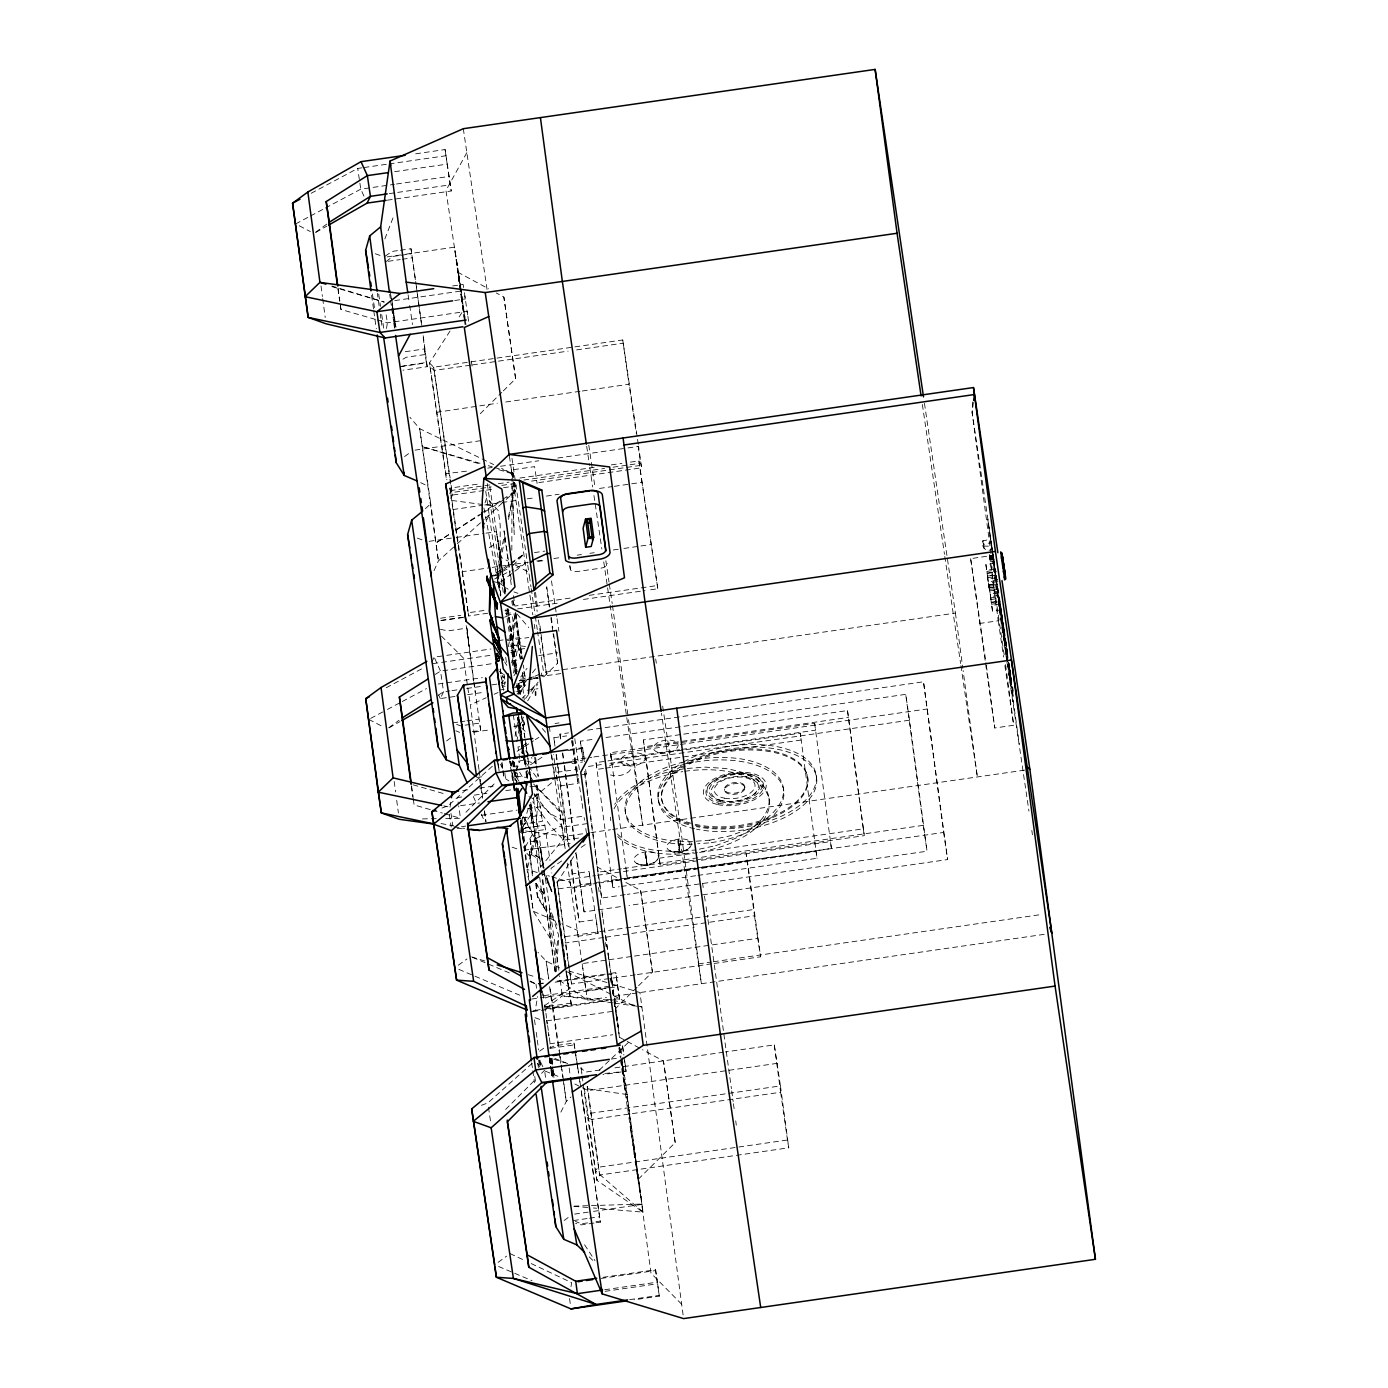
<?xml version="1.0" encoding="UTF-8"?>
<svg xmlns="http://www.w3.org/2000/svg" width="1388" height="1388" viewBox="0 0 1388 1388"><rect width="100%" height="100%" fill="white"/><g stroke="black" fill="none" stroke-linecap="round" stroke-linejoin="round"><path stroke-width="0.75" stroke-dasharray="5 3.75" d="M494.579 575.742L500.131 574.944L500.201 525.167L498.327 510.715L486.702 497.876L484.169 505.492M511.842 550.169L511.964 483.076L514.306 536.306M512.588 665.459L513.699 626.109L512.155 614.121L505.891 615.023M497.65 584.556L497.962 574.181L509.292 565.402M514.462 766.679L514.618 762.446M529.383 853.204L529.487 851.365L539.273 857.784L537.139 858.287L529.383 853.204L532.419 875.845M972.676 402.034L972.103 412.392L991.032 553.847M527.579 867.448L535.352 838.838L537.763 801.015L536.046 786.545L538.995 780.663M499.003 587.193L497.199 569.028L504.816 533.599M556.397 971.427L558.722 937.212M647.051 864.498L645.541 853.29M678.819 843.47L678.212 839.167L679.964 851.954L679.027 849.959M511.86 654.303L515.347 614.311M535.959 885.544L536.219 883.375L544.148 894.306L542.118 894.028L535.959 885.544L537.555 897.463L546.438 911.413L555.061 971.6M744.783 786.406L744.627 787.794A10.254 5.257 -8.4 0 1 728.648 792.791A10.254 5.257 -8.4 0 1 729.724 783.752A10.254 5.257 -8.4 0 1 744.783 786.406L744.94 787.499A10.254 5.257 -8.4 0 1 730.331 794.214A10.254 5.257 -8.4 0 1 729.116 785.174A10.254 5.257 -8.4 0 1 744.94 787.499M520.916 829.816L522.478 817.046M527.18 778.72L528.221 770.219M973.387 402.468L972.103 412.392L990.789 538.891M386.523 328.488L387.339 322.814L386.107 314.521M450.059 807.209L451.135 799.627M555.721 971.912L555.148 958.067L558.549 934.974L553.5 919.186L549.891 912.419L550.463 925.189M513.508 673.093L519.268 637.613L505.128 639.642M531.188 1011.765L535.248 1010.36L537.642 996.532M570.989 1286.607L571.683 1282.651L527.405 1261.779M516.77 741.799L519.997 723.669M515.069 736.178L518.487 717.579M504.85 538.509L497.91 574.476L500.929 595.868M508.511 519.459L514.237 489.843L511.426 469.977L534.606 466.628L537.104 483.458M508.303 646.721L515.104 614.242M508.407 516.926L514.237 489.843L512.692 499.732L514.15 531.587M519.025 781.305L515.694 776.204L516.631 772.405M520.344 693.636L525.497 679.756L523.328 665.095M539.273 857.784L531.621 853.065L530.389 839.827L536.983 840.694L540.036 847.53L543.888 867.899M521.888 830.163L528.967 806.029M511.53 662.874L519.268 637.613M515.989 770.461L519.025 760.78M521.454 753.042L523.259 747.23M535.178 837.155L528.863 855.546L525.896 852.128L522.062 821.002M515.607 772.89L512.658 780.906L509.552 760.763M516.336 770.878L520.032 760.85L524.109 760.26L536.531 763.903L531.274 757.518M512.797 760.832L510.558 766.783L516.336 766.801L515.711 762.567M384.858 238.927L393.914 215.556M489.27 515.486L483.423 525.375M434.028 570.659L438.417 560.908L455.75 545.189M431.703 662.232L434.166 657.149L444.681 655.639M455.004 696.464L440.291 698.58L443.57 691.814L440.517 671.098L434.166 657.149M560.856 1112.135L566.287 1101.447L570.989 1096.988M450.684 498.466L452.54 495.03L450.406 480.04M466.836 152.663L445.964 190.468L465.934 324.723M537.555 897.463L536.219 883.375M525.358 846.888L534.432 830.735L530.789 802.559M527.648 700.905L537.52 684.475M449.66 493.521L451.586 490.45L450.961 486.182M556.779 882.924L576.159 852.753M450.024 331.055L429.482 362.945L446.502 480.213M459.168 316.898L463.731 309.819L462.985 305.672M522.946 826.467L532.159 812.882M513.959 675.678L517.36 670.924M520.726 677.084L527.024 668.27M525.531 698.476L538.128 682.081M527.492 679.253L522.547 685.637L514.948 691.241M532.454 672.85L538.631 664.869M525.15 731.285L519.06 725.508L524.039 719.314M516.961 694.208L525.74 684.874M512.935 565.558L523.849 554.124L509.708 563.84M620.957 1048.808L643.026 1212.123L596.875 1180.321L588.304 1116.299L591.375 1113.141L780.455 1085.919L774.296 1044.904L725.438 1051.93M465.9 812.275L495.846 782.225M505.666 1109.394L535.595 1079.344M541.598 1073.34L544.582 1070.339M480.248 413.745L501.779 392.405M503.324 390.878L515.625 378.681L503.861 297.049L496.227 292.937M522.252 698.181L525.323 695.128M531.465 689.038L537.624 682.948M543.784 676.841L557.629 663.117L553.413 632.217M637.005 987.302L615.474 1008.642L610.859 974.029M638.549 985.775L652.395 972.068L652.239 970.49L640.631 890.419L625.381 882.195M630.412 1127.403L638.289 1179.227L675.21 1142.636L663.447 1061.005L642.488 1049.692M657.218 859.883C652.134 865.956 642.627 867.327 636.016 862.92M690.079 847.079C684.978 853.169 675.488 854.522 668.877 850.133M599.165 1070.235L630.464 1040.497M425.353 508.65L430.766 503.705L419.679 428.649L409.946 417.285M457.311 543.766L484.1 519.476M485.661 518.054L504.573 500.912M506.152 499.489L515.59 490.918L514.375 482.642M492.376 766.245L448.081 805.803L442.009 808.042M532.142 1063.381L487.83 1102.94L479.745 1105.924M519.233 833.303L525.722 827.786L544.911 825.183L525.809 827.925L519.043 831.672M534.189 797.094L553.656 781.08M386.107 261.603L392.665 256.485L399.033 255.566M510.905 564.153L523.849 554.124M492.514 581.329L499.281 582.995L513.126 572.55M514.844 571.231L525.219 563.407L511.842 570.208M404.567 456.583L409.564 452.904M539.672 1051.184L544.669 1047.506M519.737 758.854L518.002 746.935L522.079 746.362L526.659 742.996M564.153 1220.486L569.149 1216.825M315.683 232.212L329.268 222.271M388.848 727.694L399.033 720.251M458.352 965.215L466.906 958.969M498.119 1262.351L506.655 1256.105M514.41 687.823L525.497 679.756L523.64 669.12M446.554 740.949L451.551 737.306M385.274 256.121L391.884 251.471L398.252 250.551M561.654 860.959L551.001 868.35L551.834 873.069M581.156 847.409L586.465 843.713M507.939 565.055L490.259 577.2L509.864 567.883M544.669 1005.519L568.768 989.349L571.544 984.005L557.109 881.085L595.348 875.585M530.511 764.788L542.916 756.634M448.584 534.675L435.919 542.968L438.417 560.908L419.679 428.649L480.092 457.971M455.837 529.956L479.381 514.566M481.185 513.386L501.103 500.374M502.924 499.194L515.59 490.918L515.798 492.133L506.724 497.91M517.117 751.307L533.46 740.828M535.265 739.665L538.908 737.34M448.619 534.866L435.919 542.968L430.766 503.705M455.889 530.251L483.128 512.918M484.933 511.773L504.902 499.055M435.155 674.481L440.517 671.098L493.052 663.533M438.209 695.197L443.57 691.814L449.886 690.912M489.357 547.618L493.59 544.981M530.025 841.128L535.143 841.805L536.983 840.694L523.692 816.543M522.374 829.729L525.722 827.786M402.954 359.18L406.32 357.237L425.422 354.495L422.941 335.549M315.822 232.403L326.805 226.123M388.987 727.885L399.97 721.604M311.19 193.262L357.722 168.434L361.921 167.827M295.644 223.902L308.657 216.944M310.53 215.955L323.56 209.015M325.417 208.009L360.776 189.15L394.435 184.309M386.211 687.754L423.444 667.888M370.665 718.394L385.552 710.448M387.408 709.459L400.438 702.501M402.294 701.513L426.498 688.604M494.649 578.97L509.934 571.179M530.546 804.936L535.352 838.838L561.776 825.617L537.763 801.015L534.345 793.745M478.981 769.473L470.324 704.774L486.164 697.765M494.093 694.278L498.049 692.525M539.637 674.169L517.845 683.781L519.407 693.757M504.642 617.174L512.155 614.121M715.583 845.691L734.096 838.89A79.914 41.033 -8.4 0 0 724.692 768.432L705.069 767.113L686.47 768.518M545.432 997.972L550.654 996.15M501.606 683.885L505.301 682.67M490.884 576.28L500.131 574.944M436.474 412.34L497.286 403.231M533.651 678.177L537.781 677.24M684.388 768.674L664.123 773.012L645.594 779.83A79.914 41.033 -8.4 0 0 614.711 804.311M709.702 840.191L729.984 835.854L748.496 829.052A79.914 41.033 -8.4 0 0 739.075 758.594C712.27 755.28 684.787 759.288 660.011 769.976A79.914 41.033 -8.4 0 0 669.415 840.434L689.021 841.753L709.684 840.191L710.101 842.811L697.696 843.748M699.344 849.161L715.549 845.691M401.947 366.276L426.342 362.459L427.226 366.71L403.006 370.197M520.379 679.27L536.462 676.424M538.457 676.077L546.508 674.637L539.464 622.067M415.671 153.808L445.097 149.557L451.221 190.989L386.038 200.375M364.02 167.532L387.165 164.2M389.265 163.888L446.069 155.716M394.66 171.678L447.196 164.114L451.221 190.989M396.534 183.997L449.122 176.432M389.317 193.609L395.615 192.706M397.731 192.394L450.25 184.83M400.386 250.256L410.987 248.73L416.539 287.437M387.148 256.884L403.977 254.455M406.077 254.16L454.483 247.185L459.532 279.561M401.167 255.271L411.768 253.744M388.12 261.308L400.23 259.573M402.26 259.278L412.357 257.821M452.644 285.963L463.141 284.436L464.043 290.682M394.782 300.589L462.013 290.907M454.726 300.519L465.24 298.993L464.338 292.764M405.279 351.702L424.381 348.943L425.422 354.495M400.178 366.64L426.428 362.858M638.272 444.281L622.744 339.973L433.663 367.213L429.482 362.945L446.867 479.78M470.376 365.2L434.253 370.405L430.228 366.9M472.51 364.888L568.108 351.129M576.61 349.897L623.351 343.166M505.787 402L580.149 391.295M582.266 391L629.007 384.268L636.259 433.351M414.995 450.128L482.33 440.447M466.507 471.174L445.999 473.672M487.743 468.12L491.994 467.496M500.495 466.281L538.735 460.764M557.855 458.023L625.849 448.22M627.966 447.925L638.584 446.398L641.62 467.808L535.404 483.093M455.368 526.399L449.851 488.142L479.589 483.857M519.962 478.045L594.324 467.34M611.31 464.893L621.928 463.366M630.43 462.135L638.931 460.92L657.808 588.738L647.19 590.264M489.825 484.95L451.586 490.45L452.54 495.03L484.412 490.45M498.327 483.718L508.945 482.191M523.814 480.04L604.561 468.415M613.062 467.201L627.931 465.049M630.048 464.754L640.666 463.21L641.62 467.808M449.851 488.142L450.788 492.723L491.161 486.91M501.779 485.384L516.666 483.25M531.535 481.098L639.885 465.501M486.529 490.138L495.03 488.906M503.532 487.691L516.267 485.852M452.887 509.552L482.625 505.267M484.742 504.972L518.748 500.062M527.232 498.847L535.733 497.615M546.369 496.089L559.104 494.249M599.477 488.437L612.229 486.615M614.346 486.303L641.967 482.33L657.808 588.738M429.152 541.337L454.397 537.694M456.496 537.399L483.857 533.443M485.956 533.148L496.488 531.639L499.42 550.099M534.397 552.615L544.929 551.088M450.788 492.723L462.447 571.683L490.068 567.709M492.202 567.397L513.439 564.343M515.573 564.031L528.325 562.209M536.809 560.978L545.311 559.746M553.812 558.531L562.314 557.299M577.182 555.165L581.433 554.558M589.935 553.326L594.185 552.719M613.305 549.96L621.807 548.746M623.923 548.434L638.792 546.299M640.926 545.987L651.545 544.46M537.85 561.463L544.183 560.561M455.68 528.516L468.12 612.785L487.24 610.026M570.104 598.089L514.861 606.053L513.213 593.214M589.223 595.348L657.218 585.545M440.603 618.215L460.799 615.318M991.674 546.386C990.928 555.044 979.737 548.329 983.016 540.886C987.111 540.522 992.16 537.52 990.598 539.065M468.12 612.785L468.728 615.977L487.847 613.218M504.833 610.772L509.084 610.165M517.585 608.933L557.959 603.121M583.446 599.442L645.056 590.577M463.366 617.226L439.129 620.714L463.314 617.504M982.947 540.331C982.895 546.716 983.901 543.61 991.119 542.708M505.423 613.669L513.508 612.507M983.814 546.351C982.097 545.172 991.414 547.583 991.396 544.669M989.557 555.703L992.975 555.217L987.805 519.424L992.281 552.823M1005.571 664.592L1013.691 725.265L994.745 727.989L970.646 558.653L992.993 555.356M989.696 556.727L993.114 556.224M989.765 557.022L993.183 556.536M989.835 557.612L993.253 557.126L993.929 561.966M993.305 557.265L989.852 557.837L990.407 561.758L993.843 561.273M989.991 558.878L993.426 558.375M990.13 559.78L994.641 559.191M994.519 569.045L986.642 570.173L985.896 564.552L993.773 563.424M499.073 640.51L503.115 639.937M995.855 576.905L994.415 566.842L994.762 569.427L996.081 569.236M507.418 640.579L528.793 637.491M996.48 571.596L995.144 571.787L995.352 573.313M987.146 573.071L995.023 571.943M987.198 573.4L995.075 572.255M987.51 576.055L995.404 574.927M995.335 575.083L987.458 576.211L989.505 590.663L997.538 589.449M446.78 655.344L490.936 648.977M509.864 646.253L518.262 645.038L520.448 659.491M987.77 577.738L995.647 576.593M995.838 577.876L987.944 579.022L985.896 564.552M511.027 650.538L525.983 648.387M996.081 580.705L988.204 581.832L986.903 571.405L994.78 570.26L995.959 578.779M996.22 579.403L996.601 581.832L997.92 581.641M432.987 663.62L491.89 655.136M510.819 652.412L519.233 651.198M988.707 584.73L996.584 583.602M1001.598 618.285L997.937 591.392L989.956 592.589L988.898 584.973L996.792 583.845M988.759 585.059L996.636 583.914M989.089 586.256L996.966 585.111M989.071 587.714L996.966 586.586M989.332 587.922L997.226 586.794M989.332 589.397L997.209 588.252M538.839 655.552L557.803 652.828M989.713 590.906L997.59 589.779M511.946 660.809L520.361 659.612L518.262 645.038M998.093 592.676L990.217 593.804L991.518 604.248L999.395 603.121L998.215 594.602M998.354 595.504L990.459 596.632L992.524 611.084L1000.401 609.957M990.65 597.916L998.527 596.771M990.893 599.581L998.84 598.297M991.223 602.253L999.1 601.108M991.275 602.566L999.152 601.438M438.14 684.024L482.33 677.674M999.655 604.335L991.778 605.463L992.524 611.084M924.46 403.335L955.43 613.097L543.593 672.417L537.59 631.748M560.856 673.579L541.893 676.303L541.181 671.445M519.442 680.623L531.552 678.888M533.565 678.593L537.59 678.021M451.985 690.599L458.283 689.697M466.68 688.483L483.492 686.071M491.907 684.857L500.305 683.642M519.216 680.918L538.579 678.125M467.617 694.642L484.429 692.23M499.159 690.114L505.458 689.194M515.972 687.685L524.386 686.47L522.287 671.913M979.321 623.507L998.25 620.783L989.453 554.94M516.544 691.779L525.098 690.547M527.232 690.252L537.919 688.708M452.783 722.87L464.893 721.135M466.923 720.84L479.034 719.105M472.232 731.615L480.716 730.4L473.933 683.122M473.829 732.153L488.559 730.036M513.803 726.392L524.334 724.883L523.432 717.162M555.009 723.495L559.017 722.922M559.954 734.113L560.873 740.377L559.954 734.113L568.507 732.881M587.749 730.123L923.506 681.786L947.622 859.571L628.99 905.427M554.974 746.258L553.829 737.739L566.634 735.9M582.925 760.52L580.34 741.192L595.331 739.023M606.036 737.496L905.722 694.347L909.539 720.199L927.045 851.208L627.341 894.34M569.982 749.503L582.596 747.698L584.678 761.7M568.091 750.613L582.804 748.496M683.764 734.131L847.513 710.552L864.308 835.645L660.15 865.019L643.355 739.943L681.629 734.426M660.15 865.019L644.362 746.744L848.519 717.37M681.664 749.451L815.624 730.157L814.635 723.356L610.494 752.73L627.272 877.823L695.336 868.021M572.515 760.017L591.756 757.258M593.891 756.946L927.514 708.921M571.648 761.925L582.162 760.416M572.064 763.521L582.561 762.012M476.761 777.506L485.037 776.308M679.547 749.746L611.501 759.548L610.494 752.73L611.466 759.548M588.443 766.419L601.282 764.562M609.853 763.331L909.539 720.199M571.821 740.272L576.141 769.525L556.085 772.422L556.9 778.408M603.468 768.466L597.083 769.386L596.059 762.585M605.602 768.154L801.223 740.012L800.217 733.194L596.077 762.585L612.854 887.661L619.274 886.741M462.725 790.518L471.139 789.304M479.554 788.106L496.366 785.677M582.127 774.73L586.326 774.122L585.771 769.993M461.649 796.972L457.433 797.58L458.352 803.791M474.245 795.151L486.858 793.346M505.77 790.622L512.068 789.72M569.184 847.53L560.926 785.799L577.998 783.335L577.2 777.419M460.573 805.699L479.502 802.975M534.189 795.098L538.405 794.491L536.913 784.081M481.515 815.259L517.221 810.124M527.735 808.614L540.331 806.792L542.43 821.349L521.437 824.385M461.527 826.71L465.726 826.103M522.53 817.931L541.459 815.19L542.43 821.349M534.64 795.029L549.405 813.195L560.752 819.406L583.932 816.075L584.556 820.221M521.246 833.008L545.467 829.521M587.315 823.605L564.135 826.936L562.47 816.213M582.648 833.789L565.523 836.253L522.825 830.631M590.837 832.609L610.512 829.781M612.646 829.469L1027.727 769.698M578.57 838.04L563.823 840.156L551.452 827.092L532.732 801.726M523.918 850.271L570.208 843.609M679.287 852.041L678.402 840.486M679.2 851.625L679.478 848.224M659.144 858.218L697.435 852.718M699.552 852.406L863.301 828.844L847.513 710.552M598.072 933.378L596.215 919.567L579.16 922.031L572.064 873.972L589.119 871.525L598.072 933.378L578.015 936.275L577.217 930.272L561.932 923.679M644.865 853.394L647.19 865.383L646.635 861.011M625.207 894.653L601.663 898.036L597.846 872.202L621.39 868.801M623.542 868.506L923.228 825.357L905.722 694.347M597.465 875.273L830.423 841.631L831.464 848.432L697.47 867.726M620.436 906.659L584.07 911.899L580.08 884.763L592.902 882.907M595.036 882.612L618.562 879.229M620.696 878.916L695.544 868.142M697.696 867.83L943.632 832.436L923.506 681.786M611.882 880.86L612.889 887.661L611.865 880.86L622.518 879.333M624.635 879.02L699.066 868.315M701.2 868.003L816.023 851.486L817.046 858.287M558.358 888.893L596.597 883.393M598.731 883.08L622.102 879.714M624.218 879.419L747.455 861.67L760.624 956.783L713.883 963.515M621.39 886.446L695.822 875.724M697.938 875.429L817.029 858.287L800.251 733.194L801.24 739.995M565.211 936.657L754.291 909.435M603.624 937.49L565.384 942.99L557.109 881.085M605.758 937.178L754.482 915.768L746.189 853.863L747.455 861.67M583.481 963.411L606.851 960.045M608.985 959.733L632.355 956.367M634.472 956.072L757.709 938.323L760.624 956.783M530.008 981.594L535.976 984.109L544.374 982.895M556.987 981.09L609.506 973.526M611.605 973.214L615.821 972.606L619.551 999.048L533.304 1011.47L532.732 1007.22M555.113 982.184L616.012 973.404M698.459 963.897L711.281 962.058M713.415 961.745L1042.457 914.362M635.288 974.827L571.544 984.005L567.432 957.356M637.404 974.515L711.766 963.81M543.94 995.63L611.171 985.948M613.27 985.636L617.469 985.029L615.821 972.606M609.245 987.458L586.066 990.789L582.787 968.078M531.639 999.048L617.886 986.625M559.468 980.31L587.436 1000.123L606.435 997.382M614.867 996.168L1045.39 934.176M571.093 1003.142L544.859 1006.907L552.251 1007.549L571.353 1004.808L566.269 971.027M535.248 1010.36L543.662 1009.145M545.762 1008.85L613.028 999.152M615.144 998.857L619.551 999.048M546.733 1020.839L614.069 1011.141M549.665 1043.828L612.785 1034.737M574.892 1048.755L573.99 1042.995L554.888 1045.737L548.034 1048.651L574.285 1044.869M611.397 1059.061L617.712 1058.159M600.084 1069.992L585.216 1072.126L581.034 1067.771L581.867 1073.982M614.953 1067.84L723.304 1052.243M604.856 1073.479L626.092 1071.258L602.982 1074.59M777.228 1063.347L588.148 1090.586L574.858 1084.011M774.296 1044.904L780.629 1092.252L591.548 1119.474L587.679 1117.375L583.255 1084.306M587.141 1086.544L599.651 1175.046L788.748 1147.807L787.482 1139.999L598.401 1167.239L595.313 1170.657L596.875 1180.321L599.651 1175.046L587.488 1086.474M574.58 1214.084L591.427 1211.672M593.526 1211.36L641.933 1204.385L633.379 1142.463M573.435 1220.538L587.558 1218.508M589.588 1218.213L599.685 1216.755M587.558 1222.897L581.19 1223.817L575.378 1221.353M596.042 1221.683L600.293 1221.076L581.156 1089.979M593.995 1223.054L581.26 1224.893L575.604 1223.401M596.129 1222.759L600.362 1222.134L600.293 1221.076M603.051 1277.307L655.57 1269.742L659.3 1296.184L634.056 1299.81M601.108 1278.417L655.778 1270.541M604.7 1289.73L657.235 1282.165L655.57 1269.742M605.047 1291.326L657.634 1283.761L659.3 1296.184M629.701 1299.619L659.092 1295.386M530.372 981.056L535.976 984.109L544.495 983.294M684.874 764.215A79.914 41.033 -8.4 0 0 625.415 811.928A79.914 41.033 -8.4 0 0 689.437 844.372L695.631 843.904M617.382 833.962A79.914 41.033 -8.4 0 0 655.032 850.271L674.62 851.59L695.267 850.029M617.781 836.582A79.914 41.033 -8.4 0 0 675.036 854.21L693.618 852.805M544.79 1006.56L552.198 1006.074L558.93 1051.046M516.457 685.828L522.547 685.637L524.265 700.125M529.956 786.718L536.046 786.545L559.728 811.702L560.752 819.406M573.973 1206.12L641.724 1204.073L643.026 1212.123L593.422 1207.976M422.473 818.903L437.255 818.66M445.704 818.538L460.504 818.295L458.665 805.855M574.007 1206.363L591.271 1207.803M608.256 1000.089L562.314 995.855L545.328 1009.041L544.738 1004.929M457.155 828.306L465.258 829.07M515.694 776.204L526.642 777.384L525.826 771.919M531.621 853.065L530.389 839.827M451.898 500.461L492.671 505.839L505.51 593.682M525.531 646.53L513.074 644.882L507.713 608.621M454.102 826.901L464.65 828.376M612.559 1002.847L562.314 995.855L559.624 975.851M614.658 1003.142L641.881 1006.925L614.52 1000.661L619.551 1038.345M627.307 1094.559L584.296 1088.365L588.304 1116.299M441.037 823.57L453.824 825.86M440.378 629.302L447.908 630.881L467.01 628.122L473.638 679.964M443.726 805.89L447.942 806.758M331.906 286.622L384.268 302.098L332.01 286.067M340.945 309.472L340.077 303.087L340.945 309.472L375.228 319.327M377.241 319.899L387.339 322.814L467.166 311.311L468.658 321.704M413.069 784.81L445.34 794.092M430.245 809.586L414.11 804.953L413.242 798.568M432.258 810.176L442.338 813.073M444.368 813.646L460.504 818.295M479.988 463.297L422.178 446.589L480.127 464.06M488.246 465.674L492.376 466.871M494.44 467.478L513.022 472.84L513.751 477.524M537.277 872.514L527.024 869.478L528.585 879.94M539.342 873.121L549.596 876.158M551.643 876.765L570.121 882.23L570.919 888.216L590.976 885.336L589.119 871.525M498.743 469.682L513.23 474.054L501.536 468.381M568.733 970.941L609.436 983.294M611.466 983.901L639.955 992.559L683.59 1318.6M484.794 961.017L470.324 956.471L512.103 974.064M528.203 974.688L536.479 977.273M538.544 977.933L546.803 980.535M552.233 1064.804L551.383 1058.454L565.211 1062.809M375.333 253.778L381.162 255.826M512.103 847.148L517.932 849.213M513.942 591.895L518.002 593.335M534.918 1017.682L540.747 1019.764M417.32 538.145L423.149 540.227M501.519 685.134L505.041 686.435M545.172 1071.102L559.728 1077.036M456.635 724.363L460.486 725.837L479.589 723.079L480.716 730.4M455.802 730.799L459.671 732.361M554.888 1058.454L568.629 1063.989M458.873 969.379L519.719 995.196M498.622 1266.498L531.986 1280.656M554.298 920.365L533.287 911.274L528.897 882.022M510.073 1253.607L525.479 1260.859M420.633 482.642L427.331 485.852M482.052 458.925L493.729 464.598M528.984 796.66L537.763 801.015M559.607 967.957L546.178 961.069L538.006 952.341M567.293 971.895L611.431 994.537M613.34 995.526L634.455 1006.369M299.305 225.81L310.322 231.536M368.809 719.383L383.487 727.017M460.417 290.266L458.109 272.36L488.611 288.825M505.024 593.561L500.114 556.814L507.73 560.926M515.364 565.037L528.707 572.238M596.788 866.771L617.747 878.084M619.603 1037.339L625.329 1040.427M627.237 1041.451L640.579 1048.651M505.076 681.612L504.694 684.874M504.694 676.424L504.365 677.327M499.246 671.428L505.579 675.713M502.89 771.26L503.948 777.558L508.893 780.924M499.281 582.995L508.112 589.223M643.026 1212.123L595.313 1170.657L587.679 1117.375M529.435 804.693L533.773 826.589L532.038 823.674L529.314 805.092M535.438 883.393L544.148 894.306M589.206 1256.886L595.365 1262.889M561.984 812.292L531.396 781.895L529.834 771.242M441.436 636.12L463.419 658.068L467.496 685.655M681.664 1304.234L650.972 1273.16L641.724 1204.073M516.856 613.756L528.776 627.602M542.274 728.492L547.583 734.651M517.932 717.353L522.079 746.362L529.956 755.922M527.839 765.361L524.109 760.26L524.699 764.372M536.514 777.263L529.071 767.061L531.084 779.778M584.574 1244.758L594.966 1260.599M504.59 661.885L506.863 665.407M550.255 938.34L533.287 911.274L529.869 885.735M537.555 1063.381L539.845 1067.008M538.006 896.683L546.438 911.413L541.858 877.129M519.65 772.249L523.797 779.518M527.006 770.097L534.05 782.884M523.432 816.63L537.746 844.806L541.077 866.598L565.523 836.253L553.465 754.604M500.461 764.198L502.213 767.807M542.829 1066.73L539.342 1059.53L540.973 1068.829M363.951 196.124L360.776 189.15L357.722 168.434M438.695 695.093L440.291 698.58M473.343 796.556L476.847 804.363M481.254 814.114L483.892 819.978M543.888 873.972L551.539 891.374M542.708 870.415L551.661 891.426L544.252 870.276M552.008 891.703L546.091 875.342M556.987 925.293L549.405 908.203L549.891 921.094L555.148 958.067M523.363 758.126L525.445 763.417L519.147 717.544M1002.865 622.622L1000.974 610.13L1001.078 611.223M1010.308 674.603L1011.019 679.166M512.45 600.345L513.994 606.278M586.326 774.122L585.597 769.559M992.021 548.919L992.576 552.771M993.548 560.787L993.322 559.381L994.016 564.482M993.704 561.724L993.929 563.129L992.993 556.883M995.716 575.395L995.56 574.007L995.89 576.731M652.395 972.068L640.631 890.419M675.21 1142.636L663.447 1061.005M515.625 378.681L503.861 297.049M557.629 663.117L553.118 633.518M617.539 1023.928L618.059 1026.582L617.712 1023.164M619.1 1033.817L617.643 1025.385M640.354 1194.495L640.874 1197.167L640.527 1193.732M458.109 272.36L466.004 324.185M641.933 1204.385L636.866 1172.027M498.049 541.528L497.529 538.856L501.068 566.096M500.114 556.814L505.492 591.514M524.334 724.883L522.877 716.451M553.326 1070.634L554.072 1074.416L553.569 1069.541M534.588 757.397L538.197 776.43L537.434 770.097M540.47 850.462L543.87 868.298M483.909 508.025L500.548 596.042M537.746 844.806L536.983 840.694L540.695 868.524M1000.661 607.753L1001.095 611.796M1012.286 689.194L1012.13 687.199L1012.459 688.847M513.647 662.562L515.33 673.111L505.787 609.297M1002.049 617.452L1002.865 623.906M1010.915 679.478L1010.499 675.8L1010.551 676.737M1004.582 634.611L1002.396 620.193L1002.795 622.431M511.738 601.091L512.484 605.341M513.976 613.843L521.784 658.502M1004.27 635.149L1004.565 636.936M1004.704 637.665L1004.981 639.365M1005.138 640.267L1005.415 641.933L1005.068 640.284M515.382 772.405L517.013 781.704M1003.975 632.008L1003.42 627.202L1003.663 629.284M1004.617 637.526L1004.964 639.59M1005.485 642.713L1005.78 644.431M1007.081 651.857L1007.376 653.575L1006.803 649.81M1007.515 654.355L1007.792 655.986M524.317 848.589L524.595 850.271L523.987 845.795M1013.119 695.11L1011.973 687.841M1001.13 610.651L999.742 601.16M1010.134 674.585L1010.638 677.708L1010.117 675.123M521.107 824.333L520.604 820.586M1011.453 683.607L1010.724 678.94M521.246 825.426L521.749 829.278L521.61 828.341M523.276 840.625L523.623 843.106M999.88 601.941L1001.164 610.217M614.242 1001.373L615.058 1006.526M616.168 1015.357L616.983 1020.492M457.415 265.663L455.524 254.42L457.086 267.138M571.353 1004.808L566.078 970.576M565.836 970.819L568.768 989.349L566.287 970.75M581.034 1067.771L582.023 1073.948M519.737 694.156L518.071 683.33M500.305 668.79L503.601 690.409M516.787 784.706L514.705 771.329M522.287 833.303L522.634 835.992M542.326 990.945L543.263 996.931M551.383 1058.454L552.355 1064.544M524.386 686.47L522.2 672.035M575.205 1050.699L578.692 1073.601M520.934 823.31L521.368 826.224M522.773 836.652L522.998 838.508L522.513 835.073M522.877 837.797L523.085 839.167M549.579 1058.385L552.389 1076.88M1011.436 683.781L1010.377 676.858M518.158 712.651L521.593 735.536M517.62 717.96L521.003 740.984M533.773 826.589L530.667 805.387M1001.598 613.635L1002.761 621.494M1009.77 671.948L1008.261 662.076M575.673 1054.724L576.61 1060.831M576.922 1062.861L578.484 1073.045M549.318 1057.587L551.938 1074.659M991.431 544.929L991.778 546.993M991.795 547.531L992.16 549.978L991.83 547.427M1002.535 620.002L1001.633 614.173L1002.795 621.147M1009.492 670.178L1009.631 671.098L1008.313 662.891M612.559 990.407L613.114 994.103M614.051 1001.459L617.053 1021.672M619.499 1047.142L620.904 1056.407M639.885 1192.24L634.16 1153.74M546.733 586.621L549.787 607.181M498.535 543.784L501.536 563.996M525.896 771.659L526.885 778.39M559.971 1054.533L549.978 987.198M511.773 772.405L512.987 780.386M501.693 763.469L502.595 769.316M497.425 761.231L498.708 769.872M1003.368 626.109L1003.68 628.226M1009.18 668.044L1009.839 672.625M1011.418 684.128L1009.562 671.358M579.108 1077.071L580.063 1083.386M581.312 1091.783L600.362 1222.134M579.906 1081.547L580.861 1087.88M517.932 718.03L519.06 725.508M513.3 714.889L516.492 736.525M997.538 579.212L997.694 580.236M991.639 546.525L991.917 548.434M994.537 566.911L994.762 569.427M1003.368 625.988L1004.6 634.212M993.548 560.7L993.687 561.828M995.526 574.233L994.866 569.132M1008.417 662.527L1011.557 684.163M1008.816 665.615L1009.544 669.762L1008.989 664.921M1009.354 669.797L1009.857 673.215M610.72 978.124L611.345 982.288M612.42 990.841L613.01 994.797M614.173 1002.709L614.763 1006.647M619.725 1047.576L621.061 1056.095M621.217 1058.489L623.091 1071.015M534.345 592.555L537.156 611.501M538.405 619.916L546.508 674.637M458.821 274.356L460.573 286.206M460.747 287.68L462.256 297.83M500.825 558.809L504.26 582.283M515.33 665.008L516.562 673.354M517.134 686.002L518.401 694.538M521.576 715.844L524.751 737.149M525.063 739.284L526.972 752.07M527.284 754.205L528.863 764.857M523.71 757.258L525.011 765.812M530.997 806.081L532.558 816.595M513.196 761.162L514.428 769.438M510.09 761.144L511.426 769.872M550.429 1058.194L551.609 1066.088M372.452 294.03L374.552 308.275M991.101 541.042L992.368 549.613M992.68 551.765L995.855 573.209M996.168 575.343L997.746 586.066M998.059 588.217L1002.813 620.384M1003.125 622.518L1007.879 654.685M1009.145 663.256L1009.787 667.559M1010.1 669.693L1011.366 678.281M1012.633 686.852L1013.257 691.137M993.114 556.449L994.953 569.167L993.045 554.87M1003.403 625.277L1004.704 634.594M1005.242 638.758L1005.45 640.163M989.939 535.3L990.546 539.412M990.841 541.494L992.073 549.839M992.385 551.921L998.527 595.4M1002.778 623.507L999.707 602.028M1003.16 625.901L1004.6 636.19M1005.328 639.677L1005.745 642.505M1009.787 671.046L1008.66 662.996M1011.332 681.491L1010.464 675.349L1011.488 682.584M1012.234 687.528L1013.257 694.92M993.652 562.522L1000.54 610.859M1007.115 653.783L1008.018 660.15M995.647 577.981L1013.067 702.033M1005.849 648.04L1019.278 744.107M999.655 608.291L1004.149 639.33M1001.425 621.425L1010.62 685.065L1008.816 671.584M991.605 558.132L1027.068 798.291M1027.38 800.442L1028.959 811.165M1031.822 830.458L1032.446 834.743M989.366 554.61L1004.686 658.276M998.25 620.783L1003.611 657.027M1004.86 665.563L1013.691 725.265M988.898 584.973L990.963 599.425M970.646 558.653L986.07 663.134M922.361 404.498L944.482 554.332M944.794 556.484L960.6 663.499M960.912 665.65L977.36 776.95L963.116 670.56M943.632 832.436L947.622 859.571M923.228 825.357L927.045 851.208M863.301 828.844L864.308 835.645M816.213 775.319L816.595 777.957M807.035 774.331L807.191 775.424M783.353 788.124L783.734 790.744M768.952 797.961L769.334 800.581M724.484 789.321L724.657 790.414M638.15 446.155L640.666 463.21M702.571 883.254L703.213 887.522M704.462 896.058L705.729 904.594M706.041 906.728L707.62 917.416M707.932 919.55L709.199 928.086M709.511 930.22L731.424 1088.695M689.055 841.753L689.437 844.372M655.691 658.97L656.333 663.256M662.666 706.162L679.461 819.857L701.391 983.71L661.451 713.259M674.637 851.59L675.036 854.21M662.25 801.397L662.406 802.49M658.033 798.1L658.415 800.72M643.321 739.943L644.362 746.744M588.79 445.114L595.105 487.917M605.862 560.7L609.02 582.11M609.332 584.244L612.177 603.502M612.49 605.654L628.122 716.624M586.69 446.277L589.536 465.535M589.848 467.687L592.693 486.945M593.96 495.516L601.854 549.023M603.763 561.862L642.644 825.149L628.4 718.758M625.173 810.904L625.554 813.524M626.266 871.022L627.289 877.823M569.861 565.992L570.433 569.826A8.207 4.216 -8.4 0 0 578.345 571.388L601.039 568.126A7.131 3.661 -8.4 0 0 607.632 563.476M580.34 741.192L582.995 759.08M598.523 887.487L599.148 891.703M600.275 899.788L600.883 904.716M602.149 913.287L602.774 917.555M610.599 978.488L611.206 982.687M551.487 580.913L556.744 616.567M557.056 618.666L558.913 631.245M574.788 738.728L579.49 770.566M621.963 1062.271L628.33 1106.288M621.841 1061.785L640.232 1190.644M631.019 1132.33L634.646 1157.471M572.793 740.585L578.05 776.222M578.362 778.321L581.78 801.397M582.075 803.496L583.012 809.777M585.771 828.515L586.69 834.743M571.821 741.556L577.998 783.335M562.73 752.903L563.649 759.167M553.829 737.739L555.061 746.102M556.293 754.465L557.837 764.909M558.149 766.991L559.069 773.255M560.318 781.618L560.926 785.799M463.314 128.702L487.049 289.433M511.964 458.266L527.475 563.25M527.752 565.107L529.331 575.794M529.366 576.089L530.945 586.794M531.222 588.616L535.057 614.624M535.317 616.393L537.277 629.597M509.413 456.357L513.074 481.063M513.3 482.59L532.819 614.832M534.224 624.34L534.848 628.625M549.301 726.445L550.533 734.807M551.713 755.228L552.65 761.578M553.586 767.859L554.818 776.239M551.157 754.395L565.228 849.074L561.776 825.617M567.224 863.145L581.867 961.78M582.179 963.879L587.436 1000.123M508.32 559.919L504.035 530.823L511.391 585.857M508.633 562.001L510.177 572.376M510.472 574.459L511.704 582.769M515.521 612.212L522.374 658.658M515.121 613.305L521.871 659.022M535.577 757.432L537.121 767.998M464.425 292.66L467.999 317.644M537.277 786.076L541.459 815.19M503.757 578.553L505.926 593.283M489.843 486.668L492.671 505.839M516.562 674.238L510.142 629.441M516.44 673.753L507.054 608.655M487.223 483.579L503.584 594.376M516.909 683.764L518.487 694.434M521.645 715.774L525.427 741.366M525.74 743.5L527.631 756.304M527.943 758.438L529.522 769.108M528.741 765.95L530.632 778.703M533.408 797.51L543.801 867.968M544.131 870.085L559.364 973.856M485.731 491.248L497.91 574.476L497.199 569.028M521.333 740.914L523.155 753.372L521.454 741.869M504.07 674.29L504.989 680.571M559.225 1053.058L560.717 1063.173M561.012 1065.203L562.782 1077.331M517.256 773.099L518.487 781.461M550.706 1058.506L552.198 1068.656M552.493 1070.686L553.396 1076.776M552.216 1070.165L553.135 1076.481M538.596 1059.981L539.498 1066.123M450.632 484.048L433.663 367.213L450.111 477.906M534.762 1076.377L535.699 1082.744M467.808 687.789L470.324 704.774M408.107 294.863L409.373 303.365M409.686 305.481L412.496 324.584M479.623 779.136L482.451 798.239M484.325 810.974L485.887 821.592M391.728 298.715L392.908 306.835M393.203 308.865L395.892 327.221L393.55 312.526M392.318 304.111L393.238 310.426M378.698 294.065L380.503 306.366M381.717 314.556L383.817 328.939M450.979 813.42L452.8 825.843M449.33 814.305L451.204 827.022M488.455 1107.19L490.97 1124.159M337.874 288.756L339.713 301.179M411.351 786.302L413.485 800.807M1005.207 637.907L1006.196 644.414M991.292 544.096L991.518 545.692M1005.658 641.603L1006.3 646.079M993.027 556.727L993.374 559.485M993.877 563.025L994.207 565.784M1006.56 650.191L1007.567 657.305M983.467 543.749L984.335 550.03M601.924 910.632L605.446 936.015M605.498 942.487L606.105 946.581M627.74 1108.96L631.262 1134.326M551.279 617.417L552.806 627.983M552.806 631.419L550.689 616.636M508.008 608.621L517.134 671.671M540.036 847.53L542.951 867.552M518.626 716.919L519.511 723.2M522.2 741.209L518.696 716.902M522.495 743.222L524.56 757.362M524.855 759.375L525.445 763.417M530.841 804.433L533.009 819.458M522.079 746.362L522.946 752.313M520.327 737.375L517.481 717.527M520.639 739.44L522.756 753.979M505.683 657.357L506.568 663.395M548.798 979.13L546.178 961.069L548.468 978.21M563.094 1079.361L566.287 1101.447L561.984 1069.298M512.588 761.058L515.33 779.865M1005.884 642.592L1006.283 645.784M1006.56 647.398L1007.844 655.934M1006.196 645.576L1006.352 646.635M1006.647 648.769L1006.959 650.625M994.051 564.326L994.242 565.627M1005.016 640.336L1006.977 653.679M780.629 1092.252L787.482 1139.999M754.482 915.768L757.709 938.323M605.532 935.599L608.829 958.57M605.515 935.72L608.829 958.9M628.365 1106.167L631.956 1131.237M624.045 1084.306L627.636 1109.376M565.679 945.037L567.154 955.291M544.825 825.027L549.995 860.386M445.097 149.557L447.196 164.114M510.767 626.647L514.358 651.718M464.459 320.35L465.049 324.532M519.528 723.148L521.61 737.739M424.381 348.943L426.342 362.459M393.776 323.074L394.383 327.204M1007.272 652.672L1008.035 658.155M1011.939 686.904L1013.309 696.308M1003.125 626.994L1006.057 646.461M622.744 339.973L629.007 384.268M638.931 460.92L641.967 482.33M677.726 840.59L678.975 849.56M645.975 856.257L645.368 851.954L647.051 864.551M617.469 985.029L619.343 998.25M622.553 1045.615L623.889 1055.053M624.027 1057.24L625.884 1070.46M609.124 960.652L612.143 981.993M608.1 954.545L610.564 971.895M625.086 1090.413L621.13 1062.358M620.731 1060.848L624.34 1086.058M549.232 606.452L546.577 587.298M514.445 482.33L515.798 492.133M503.133 581.329L504.954 594.133M471.33 361.158L472.146 366.953M464.668 320.68L460.937 294.135M461.128 296.893L464.754 322.103M522.183 741.765L524.126 755.419M551.279 1070.842L552.198 1077.244M549.284 1058.142L550.741 1068.43M551.036 1070.478L551.904 1076.654M537.815 1063.451L538.405 1067.598M462.447 571.683L468.728 615.977M532.801 1070.807L534.484 1082.709M389.698 294.273L390.288 298.385M390.583 300.45L391.451 306.627M391.746 308.674L394.713 328.227M379.115 305.811L377.345 293.319M380.295 314.122L380.867 318.286M381.162 320.368L382.047 326.596M373.493 308.934L371.238 292.833M373.788 310.929L376.304 328.783M1009.874 670.63L1008.625 662.371L1009.77 670.682L1009.197 667.038M1010.551 674.984L1011.488 681.734M1004.513 635.93L1000.505 608.1M996.254 579.247L996.601 581.832M678.784 843.193L679.096 845.413M645.923 855.98L646.253 858.218M611.9 980.605L615.283 1004.392M618.944 1047.697L620.158 1056.789M577.148 1063.364L578.484 1072.872M573.99 1042.995L575.361 1052.694M518.817 683.295L520.222 693.427M515.781 662.961L516.978 671.514M503.688 584.851L496.488 531.639M458.3 276.628L461.684 300.398M524.664 759.271L525.462 765.048M513.855 761.648L514.445 765.898M502.647 687.789L500.981 675.661M510.767 761.266L512.103 770.895M545.9 1013.153L547.323 1023.407M547.601 1025.454L549.041 1035.708M543.003 994.12L543.576 998.18M544.703 1006.283L545.553 1012.355M549.596 1058.68L550.429 1064.77M534.484 1019.781L535.369 1026.062M531.673 1062.757L532.524 1068.829M410.987 248.73L415.428 280.376M1009.562 669.12L1009.874 670.699M1010.395 674.308L1010.62 675.991M1002.57 622.639L1001.477 614.364M1002.813 624.427L1002.448 621.564M1003.09 626.248L1003.333 627.983M679.044 845.049L679.339 847.183M646.183 857.853L646.496 859.97M513.681 477.802L513.022 472.84M521.298 743.135L522.773 753.84M421.761 325.26L416.348 286.726L421.362 323.335M423.219 335.757L427.226 366.71M390.878 295.453L391.763 301.751M392.041 303.851L395.233 326.943L392.561 308.483M1009.302 667.194L1009.44 668.201M1003.333 627.584L1003.177 626.422L1003.385 627.827M679.287 846.749L679.565 848.71M646.426 859.536L646.704 861.514M614.52 999.36L617.417 1020.076M635.461 1157.453L638.289 1179.227M619.221 1048.408L620.54 1058.09M518.661 683.746L519.945 693.254M519.754 690.426L520.327 694.573M525.254 761.665L526.312 769.334M526.538 771.069L527.648 779.189M526.451 772.37L527.423 779.327M459.064 281.66L454.483 247.185M497.962 574.181L500.738 594.342M515.278 771.954L516.909 784.185M549.318 1037.773L550.724 1048.079M546.629 1020.267L547.167 1024.188M512.398 772.977L513.525 781.323M501.97 762.29L502.803 768.397M536.236 1032.342L537.035 1038.172M537.295 1040.115L538.631 1049.849M498.066 762.862L499.177 770.982M467.062 632.945L473.638 681.005M390.028 290.04L390.878 296.182M1002.257 620.193L1001.928 617.781M522.391 834.205L522.391 833.789M523.05 838.838L523.328 840.833M473.933 682.081L475.373 692.647M1003.507 626.474L1003.975 630.065M995.161 570.659L997.504 588.182M997.851 591.462L996.341 581.919L988.447 583.047L989.505 590.663M1003.177 632.182L1007.098 661.156M992.854 557.178L996.237 581.988M996.289 583.376L1003.524 637.352M986.348 665.234L994.745 727.989M955.43 613.097L962.838 668.426M814.652 723.356L831.429 848.45M780.455 1085.919L788.748 1147.807M731.719 1090.847L733.159 1101.569M733.437 1103.72L734.582 1112.291M735.727 1120.879L736.299 1125.165M569.861 565.541L570.433 569.826M624.704 1060.9L626.092 1071.258M582.596 747.698L584.261 760.121M622.639 1046.899L623.75 1055.175M584.73 771.329L601.663 898.036M584.643 773.394L597.846 872.202M576.141 769.525L576.94 775.458M564.517 765.499L574.719 841.874M576.419 854.609L584.07 911.899M562.504 753.216L563.91 763.816M564.205 765.95L574.406 842.325M575.812 852.943L580.08 884.763M535.49 592.364L537.763 609.263M570.902 860.3L579.16 922.031M556.102 754.777L556.97 761.162M557.247 763.279L558.67 773.931M558.965 776.066L568.351 846.298M570.347 861.202L572.064 873.972M582.145 1076.047L582.977 1082.241M516.041 614.381L521.992 658.832M513.386 600.674L513.942 604.908M529.279 769.958L530.615 779.952M569.167 1067.997L570.225 1075.995M541.65 870.866L555.113 971.427M526.364 771.364L527.475 779.709M535.143 841.805L537.121 856.674M542.118 894.028L544.113 908.897M537.139 858.287L539.377 875.099M539.672 877.199L541.632 891.929M560.266 1056.442L561.706 1067.164M549.613 986.781L552.198 1006.074M529.487 851.365L532.923 877.06M521.038 819.753L529.574 883.601M524.091 846.611L524.213 847.53M512.519 761.162L515.139 780.646M520.552 820.534L526.781 867.639M552.511 1066.921L553.933 1077.522M535.976 984.109L536.531 988.256M504.833 773.203L505.943 781.479M544.859 1072.404L545.692 1078.615M569.566 1298.543L570.399 1304.755M479.138 770.618L480.664 781.999M480.838 783.353L482.885 798.69M484.533 810.974L485.956 821.661M411.542 785.816L412.965 796.434M338.099 288.201L339.8 300.953M394.175 781.461L395.58 791.958M396.708 800.373L398.391 812.969M321.01 285.98L322.415 296.477M322.693 298.576L325.226 317.488M583.619 1106.357L584.469 1112.794M616.498 1013.865L618.718 1030.104M552.094 1058.229L553.083 1065.776M548.225 1032.082L548.763 1036.09M500.166 669.484L500.704 673.683M513.074 778.304L513.907 784.619M503.081 770.427L503.948 777.558M539.967 1060.085L540.817 1067.303M498.691 767.651L499.107 770.861M679.842 850.844L680.016 852.145M646.981 863.648L647.155 864.932M466.871 628.851L469.023 646.01L466.212 625.624M531.014 815.224L532.038 823.674M534.432 830.735L535.352 838.838M511.426 469.977L511.877 481.202M683.798 761.873A79.914 41.033 -8.4 0 1 790.345 750.301A79.914 41.033 -8.4 0 1 800.755 804.502A79.914 41.033 -8.4 0 1 696.238 826.571M688.587 824.663A79.914 41.033 -8.4 0 1 682.098 762.88M684.18 764.493A79.914 41.033 -8.4 0 1 790.726 752.921A79.914 41.033 -8.4 0 1 801.136 807.122A79.914 41.033 -8.4 0 1 696.62 829.191M694.642 828.775A79.914 41.033 -8.4 0 1 682.48 765.517M688.969 762.949A73.79 37.892 -8.4 0 1 786.562 755.315A73.79 37.892 -8.4 0 1 791.594 805.699A73.79 37.892 -8.4 0 1 695.11 824.281M691.189 823.31A73.79 37.892 -8.4 0 1 685.342 764.944M689.125 764.042A73.79 37.892 -8.4 0 1 786.718 756.408A73.79 37.892 -8.4 0 1 791.767 806.792A73.79 37.892 -8.4 0 1 695.267 825.374M689.177 823.761A73.79 37.892 -8.4 0 1 685.499 766.037M686.886 763.747A79.914 41.033 -8.4 0 1 783.075 787.586A79.914 41.033 -8.4 0 1 710.101 842.811M610.772 820.742A79.914 41.033 -8.4 0 1 610.599 817.168M684.805 771.294A79.914 41.033 -8.4 0 1 769.16 799.54A79.914 41.033 -8.4 0 1 699.795 852.006M614.051 808.77A79.914 41.033 -8.4 0 1 682.757 771.607M609.315 766.037A12.371 6.35 -8.4 0 1 626.63 763.539A12.371 6.35 -8.4 0 1 627.81 772.439A12.371 6.35 -8.4 0 1 610.512 774.938M502.699 675.47C505.614 679.79 501.467 677.396 502.699 675.47M680.051 852.527L679.877 851.521L680.051 852.527M503.445 680.519L501.641 682.705L503.445 680.519M660.445 752.938A12.371 6.35 -8.4 0 0 678.073 744.836A12.371 6.35 -8.4 0 0 658.988 742.025A12.371 6.35 -8.4 0 0 660.445 752.938M673.666 851.798A12.371 6.35 -8.4 0 0 691.293 843.696A12.371 6.35 -8.4 0 0 672.208 840.885A12.371 6.35 -8.4 0 0 673.666 851.798M718.221 799.818A25.713 13.203 -8.4 0 0 759.756 787.482A25.713 13.203 -8.4 0 0 725.941 776.291A25.713 13.203 -8.4 0 0 718.221 799.818M718.464 803.131A29.096 14.938 -8.4 0 0 763.574 787.013A29.096 14.938 -8.4 0 0 722.367 776.707A29.096 14.938 -8.4 0 0 718.464 803.131M724.623 798.204A20.56 10.549 -8.4 0 0 755.037 785.556A20.56 10.549 -8.4 0 0 724.258 779.83A20.56 10.549 -8.4 0 0 724.623 798.204M719.747 800.061A23.77 12.214 -8.4 0 0 758.056 788.505A23.77 12.214 -8.4 0 0 726.601 778.304A23.77 12.214 -8.4 0 0 719.747 800.061M720.684 801.813A27.847 14.296 -8.4 0 0 762.272 784.949A27.847 14.296 -8.4 0 0 720.945 776.812A27.847 14.296 -8.4 0 0 720.684 801.813M717.631 804.537A31.664 16.257 -8.4 0 0 766.176 786.458A31.664 16.257 -8.4 0 0 720.598 775.875A31.664 16.257 -8.4 0 0 717.631 804.537M627.584 765.725A12.371 6.35 -8.4 0 0 645.212 757.64A12.371 6.35 -8.4 0 0 626.127 754.829A12.371 6.35 -8.4 0 0 627.584 765.725M640.805 864.585A12.371 6.35 -8.4 0 0 658.45 856.5A12.371 6.35 -8.4 0 0 639.348 853.689A12.371 6.35 -8.4 0 0 640.805 864.585"/><path stroke-width="1.5" d="M535.577 695.301L535.577 691.745M568.959 714.646L545.779 717.978L500.495 694.92L507.765 690.946L507.991 673.648M493.33 596.857C495.447 605.966 493.07 590.455 494.059 596.51M490.259 577.2L489.322 611.414L498.917 638.688M490.658 585.198L489.582 613.097L499.281 640.822M488.958 582.682L488.056 581.017L488.802 585.302M490.033 587.644C489.808 591.913 487.83 572.585 488.333 581.381M528.498 693.532L532.333 646.513M523.259 810.661L526.659 782.988M973.647 400.49L974.411 394.539L624.01 444.993M488.281 582.197L488.819 584.903M389.421 292.226L380.659 226.851L390.028 161.06L463.314 128.702L875.134 69.4L923.506 396.899M451.412 797.718L452.21 792.045L458.526 791.125M489.218 582.301L490.051 587.402M493.33 596.632L494.024 599.182L494.111 596.719M499.385 658.519C496.488 650.642 500.478 663.343 499.524 656.888M585.562 519.06L583.099 528.255L585.649 547.288L591.184 546.49L593.665 537.277L591.115 518.262L585.562 519.06L588.113 538.076L585.649 547.288M370.96 290.803L365.634 250.361L369.694 235.908L380.659 226.851M467.183 782.884L459.272 765.326L446.19 759.722L438.209 747.004L437.584 743.847L407.604 534.64L411.663 520.188L422.646 511.131L422.021 506.88M526.781 1016.38L502.82 847.808L502.404 843.731L506.464 829.278L507.158 832.852M500.426 602.288L514.965 586.951L501.883 489.096L483.857 478.461L509.136 454.414L973.491 387.547L995.404 551.4L531.049 618.267L500.426 602.288A951.335 488.559 -8.4 0 1 482.313 499.645L483.857 478.461L519.303 480.352L522.634 482.66L536.254 584.331L534.033 590.438L500.426 602.288L514.011 694.104L545.779 717.978M498.656 656.073L499.368 658.537M513.057 687.581L533.356 633.83L556.536 630.482L572.481 738.485M508.494 748.982L509.153 749.312M498.084 655.032C494.128 649.723 498.24 660.757 496.904 653.835M328.644 225.082L367.126 203.099L370.405 196.333L367.352 175.617L361.001 161.667L307.858 192.012L292.573 203.186L308.153 317.418L326.076 323.786L385.17 337.978L462.95 326.77M459.272 765.326L398.512 356.057L410.206 334.282M601.542 733.697L580.774 772.179L589.171 834.969M509.847 825.912L517.429 820.221L532.489 793.971L530.615 779.952M475.321 776.17L468.103 769.473L457.415 695.232L463.453 685.099L486.182 681.82L486.355 683.59M583.012 842.1L588.72 833.216L617.226 1044.661L641.308 1031.006M518.539 793.572L521.94 788.453M532.645 996.393L565.506 968.772L552.927 876.8L588.72 833.216L526.191 885.596L541.528 992.403M497.112 668.131L489.513 677.361L501.085 759.375M495.03 642.297L493.59 640.163L494.336 639.504L495.152 641.759M530.355 562.921L533.009 560.11L547.202 553.448L550.29 553.586M497.147 645.229C493.729 638.411 499.801 650.243 496.21 643.598M548.52 779.57L506.499 785.625L467.565 824.68L489.027 970.073L524.543 989.401M588.269 1076.706L546.247 1082.761L507.314 1121.816L528.793 1267.209L596.094 1304.46L627.602 1299.914M493.156 633.813L493.521 634.437M492.514 632.668L494.232 635.409M426.845 661.347L381.041 687.511L393.116 777.853L378.265 792.184L381.318 812.9L399.241 819.284L433.004 823.969M499.576 646.756L499.94 645.42L500.409 646.513M497.667 670.352L489.895 620.158L492.601 617.643M494.284 640.493L494.996 642.297M496.488 639.781C493.989 639.018 499.298 640.406 497.216 642.592L497.286 641.169M498.066 643.217C499.819 649.862 495.707 637.613 499.715 645.038M525.618 1005.832L473.655 981.316L451.395 830.649L502.04 785.435L577.72 774.539M620.245 1045.129L533.998 1057.552L471.677 1108.908L496.366 1277.255L570.954 1308.901L596.094 1304.46L513.404 1278.435L491.161 1127.785L541.788 1082.571L596.458 1074.694M498.986 644.83L498.587 643.303M536.254 584.331L549.839 573.157L538.665 489.565L522.634 482.66M553.118 574.753L534.033 590.438L519.303 480.352L541.788 490.033L553.118 574.753L549.839 573.157M400.143 293.51L376.894 311.727L305.1 296.702L319.951 282.371L400.143 293.51L433.75 288.669M381.041 687.511L365.738 698.667L378.265 792.184L441.61 805.439M538.596 876.973L526.191 885.596L517.429 820.221M526.677 535.386L529.435 533.495L544.252 531.361L547.462 532.402M548.225 753.129L599.616 719.331L1011.453 660.011L1055.071 986.07L1095.427 1259.298L683.59 1318.6L602.184 1293.894L574.181 1228.918L552.493 1080.766M601.386 1287.89L602.184 1293.894L572.376 1092.009L643.234 1045.372L1055.071 986.07M337.301 284.505L326.215 201.572L367.352 175.617L388.362 172.598M337.805 286.067L329.268 222.271L370.405 196.333L387.217 193.904M411.039 784.237L399.38 697.054L427.99 678.992M411.264 783.682L402.433 717.769L431.061 699.708M401.809 720.563L432.952 702.762M300.016 199.213L292.573 203.186L308.153 317.418L379.948 332.443L466.195 320.021M369.468 696.689L365.738 698.667L381.318 812.9L434.114 823.952M565.506 968.772L604.439 950.78M488.767 316.516L464.303 327.499L486.268 477.177M494.562 646.027L465.952 621.234L445.687 484.013L484.69 466.524M435.953 810.28L431.911 811.772L456.6 980.136L527.266 1010.1M509.205 758.75L502.786 716.59L513.022 713.016L523.05 712.773M522.981 507.869L525.879 506.88L541.303 509.275L544.616 511.218M361.001 161.667L405.157 155.317M367.126 203.099L386.038 200.375M390.67 165.311L390.028 161.06L406.233 282.128L485.227 292.556L897.064 233.253L875.134 69.4M452.609 300.814L376.894 311.727L379.948 332.443L385.17 337.978M589.848 490.832L566.148 494.284A11.538 5.934 -8.4 0 0 556.987 500.756L565.697 560.613A12.319 6.333 -8.4 0 0 575.777 562.608L601.143 558.948A11.243 5.778 -8.4 0 0 610.061 552.632L602.288 494.475A12.076 6.194 -8.4 0 0 591.288 490.675M587.263 519.633L589.64 519.286L590.16 522.79L587.766 523.137L587.263 519.633L589.848 538.596M589.588 537.035L591.965 536.705M588.113 538.076L593.665 537.277M502.786 716.59L524.994 713.692M517.099 712.426L516.579 708.817L508.164 707.255L501.051 698.771L547.15 727.26L570.312 723.807M532.766 738.503L512.571 741.418L506.152 740.672M567.883 749.815L494.249 760.416L431.911 811.772L456.6 980.136L473.655 981.316M502.907 759.999L507.123 759.392M513.421 758.473L517.637 757.865M521.836 757.275L526.035 756.668M532.35 755.749L536.549 755.141M542.864 754.239L547.063 753.632M571.648 761.925L495.915 772.838L433.577 824.194L451.395 830.649M518.8 783.561L526.885 782.398M552.719 778.963L556.918 778.356M487.917 801.761L517.377 797.51M467.843 825.808L520.431 818.226M467.288 829.278L479.433 830.423L510.923 825.895M544.773 1056.823L548.971 1056.216L540.244 990.702M553.187 1055.609L559.485 1054.707M563.702 1054.099L567.9 1053.492M572.099 1052.885L576.315 1052.278M582.613 1051.375L586.829 1050.768M591.028 1050.161L595.226 1049.554M601.542 1048.651L605.741 1048.044M609.297 1059.356L535.664 1069.957L473.325 1121.331L491.161 1127.785M507.245 1120.081L527.128 1254.787L575.725 1281.245L596.736 1278.209M577.981 1281.749L582.197 1281.141M586.395 1280.534L592.711 1279.615M494.978 1266.914L496.366 1277.255L513.404 1278.435L577.391 1293.668L602.6 1290.025M570.954 1308.901L625.641 1301.024M504.486 721.76L504.538 723.547M498.708 760.607L494.249 760.416L495.915 772.838L502.04 785.435L506.499 785.625M538.457 1057.725L533.998 1057.552L535.664 1069.957L541.788 1082.571L546.247 1082.761M509.136 454.414L609.662 466.958L624.496 577.79L531.049 618.267L550.949 752.973M497.199 827.248L507.869 828.653M470.983 829.261L479.433 830.423M538.665 489.565L541.788 490.033M493.382 582.318L495.464 616.532L502.768 617.92M393.116 777.853L452.21 792.045M510.576 704.046L507.193 703.213L506.325 697.244L514.011 694.104L507.765 690.946M504.885 632.113L496.973 626.682M325.989 284.21L319.951 282.371L307.858 192.012M497.199 964.92L522.009 972.728M417.302 481.046L404.203 475.442L396.239 462.725L377.206 334.994M584.574 1252.392L576.87 1244.897L563.788 1239.311L555.825 1226.593L536.167 1094.611M467.478 822.963L487.361 957.651L521.021 975.972M536.653 719.938L547.15 727.26M520.327 709.511L526.555 715.132L550.03 746.067M1026.947 766.714L1029.879 769.386L1095.427 1259.298M508.424 655.865L499.871 646.079M456.583 749.346L468.103 764.233M520.136 783.023L526.781 793.242M493.261 644.24L503.462 660.115M524.82 781.34L526.902 784.966M489.895 620.158L499.437 638.254M1049.727 927.392L1051.792 933.239L995.404 551.4M496.47 604.318L495.932 600.865L496.609 607.215L496.175 604.439M512.328 680.71L503.271 668.86L495.464 616.532M445.687 484.013L448.931 503.965M1002.448 557.265L1002.657 558.601L1002.101 554.853L1003.142 562.608L1002.674 559.347L1002.899 560.388M1003.663 565.454L1004.981 572.897M1003.073 562.14L1002.934 561.151L1004.582 570.069M1004.045 566.564C1003.316 563.806 1005.172 576.627 1004.721 570.971M1005.797 579.091L1004.739 571.717L1005.433 576.367M1000.939 553.309L1000.713 551.904L1001.928 560.526M1005.328 577.425L1004.513 571.752L1005.415 578.171M1002.761 565.731L1003.767 573.053M496.991 667.298L496.644 665.477L499.038 683.989M513.786 785.14L514.133 786.944L513.907 784.619M502.404 843.731L503.029 846.906M576.87 1244.897L574.181 1228.918M463.713 686.47L463.453 685.099L476.5 776.118M457.415 695.232L461.51 722.159M563.788 1239.311L541.042 1086.301M365.634 250.361L368.514 267.832M407.604 534.64L409.859 547.982M526.555 715.132L534.189 755.298M519.338 811.078L518.314 803.288M519.199 810.436L519.528 812.518M552.927 876.8L554.489 886.481M519.008 809.031L519.372 811.321M1003.194 561.134L1001.824 553.049L1002.292 556.328L1002.119 554.87M1001.858 553.17L1002.24 554.072M1003.819 565.731L1002.969 559.85M1003.75 565.922L1003.593 563.962M1003.94 567.328L1004.045 568.282M497.494 670.04L496.123 661.972L500.825 696.724M517.377 796.643L517.637 798.915M517.533 797.562L518.505 804.971M513.612 784.446L514.653 790.466L514.393 788.002M486.425 682.618L485.626 677.934L486.98 688.396M503.671 850.965L504.642 857.09M525.844 1017.369L528.082 1031.683M519.754 810.939L519.181 806.896L519.494 809.135M519.424 812.188L519.858 814.982M1004.669 572.81L1004.201 569.236M1003.611 572.012C1002.865 567.432 1005.276 584.088 1004.634 579.126M504.972 859.137L505.909 865.331M528.724 1035.812L529.661 1042.006M369.139 271.961L369.763 276.091M410.796 554.176L411.438 558.306M518.852 807.486L518.539 805.439L518.765 806.567M1001.997 554.107L1003.142 560.492L1002.917 559.451M496.019 751.793L497.511 761.977M370.683 282.18L371.273 286.136M412.375 564.5L412.965 568.438M413.85 574.372L414.422 578.31M1002.431 557.317L1002.622 558.705M1003.09 567.952L1002.882 566.894M1001.442 556.848L1001.772 559.503M1002.622 565.801L1001.546 558.202M973.491 387.547L997.868 552.719M1001.997 580.618L1029.879 769.386M897.064 233.253L921.094 395.927M760.711 1307.496L720.355 1034.268L676.737 708.21M661.156 711.263L645.004 601.854L623.073 438.001M586.378 444.143L562.348 281.452L540.418 117.598M485.227 292.556L509.275 455.42M481.636 513.126L483.787 527.856M488.403 559.364L490.884 576.28M508.823 716.017L515.069 758.334M519.702 814.149L519.563 813.177M508.043 747.056L509.812 759.271M496.279 753.788L492.671 728.787M530.459 1000.418L506.464 829.278M449.556 508.199L455.819 550.62M456.461 554.87L458.647 569.705M406.233 282.128L407.794 292.747M419.193 487.795L419.818 492.029M420.772 498.396L421.397 502.647M471.677 1108.908L494.701 1264.85M326.215 201.572L329.268 222.271M399.38 697.054L402.433 717.769M1003.316 562.019L1003.576 564.083M516.562 788.211L518.383 800.755M518.991 804.936L519.615 809.1M505.163 727.225L506.047 733.506M506.585 737.028L507.435 742.91M494.527 741.799L489.062 703.699M461.788 724.068L462.898 731.736M554.801 888.598L558.774 916.306M559.381 920.574L559.989 924.842M560.596 929.093L561.515 935.495M517.967 800.72L518.349 803.426M502.768 710.621L504.59 723.287M463.176 733.662L464.269 741.366M395.563 335.445L398.512 356.057M383.539 336.954L404.203 475.442L403.891 472.388M1004.305 576.853L1004.478 578.067M516.492 707.759L517.047 711.662M517.36 797.042L517.585 798.707M500.548 695.006L502.907 711.471M490.953 716.798L487.604 693.185M547.098 1162.051L547.67 1166.024M458.96 571.839L465.952 621.234M464.529 743.17L465.553 750.388M387.53 398.2L388.085 402.156M1003.351 564.014L1003.489 564.933M517.169 795.654L517.585 797.979M537.225 1059.27L529.279 999.759M526.26 1005.537L526.833 1009.596M548.503 1171.975L549.075 1176.018M531.396 1060.727L525.219 1014.212M465.83 752.331L468.103 769.473M431.39 576.506L423.392 517.898M377.05 291.237L369.694 235.908M433.16 708.591L433.733 712.634M391.468 426.324L392.041 430.384M517.013 794.578L517.186 795.862M486.494 685.065L488.003 695.891M552.389 1199.978L553.187 1205.738M434.531 718.498L435.051 722.333M435.832 728.075L438.209 747.004M392.821 436.127L393.602 441.87M605.949 550.897L600.05 506.863A7.964 4.095 -8.4 0 0 591.635 503.948L569.548 507.123A7.443 3.817 -8.4 0 0 562.695 511.981M589.64 519.286L592.485 540.192M599.616 719.331L643.234 1045.372M568.993 559.121L560.717 498.552A7.443 3.817 -8.4 0 1 567.571 493.712L589.64 490.537A7.964 4.095 -8.4 0 1 598.072 493.451L605.636 550.047A7.131 3.661 -8.4 0 1 599.061 554.697L576.367 557.976A8.207 4.216 -8.4 0 1 568.455 556.414M562.123 939.745L562.955 945.957M563.511 950.086L564.343 956.28M564.899 960.427L565.731 966.621M570.503 1078.008L572.376 1092.009M521.315 815.415L518.054 788.731M519.667 810.228L519.754 811.043M519.459 811.876L519.91 815.242M516.215 788.766L519.91 816.387M535.282 949.427L540.956 991.83M575.725 1281.245L577.391 1293.668M487.361 957.651L489.027 970.073M527.128 1254.787L528.793 1267.209M516.961 793.988L517.047 794.838M513.751 782.988L514.185 786.337M553.968 1211.481L554.437 1215.159M554.922 1218.838L555.825 1226.593M394.383 447.613L394.869 451.291M395.337 454.969L396.239 462.725M445.878 756.668L446.19 759.722L411.663 520.188M486.962 578.917L487.396 580.462L486.98 578.779M491.196 590.924L491.647 592.693L491.335 589.119L491.196 590.924M493.868 636.346L495.481 639.278L493.868 636.346M486.72 578.223L486.876 579.993A8.588 1.509 87.5 0 0 487.396 581.451L487.049 575.951L487.483 578.848L486.72 578.223M492.011 591.097L491.682 595.105L491.335 588.148A8.588 1.509 87.5 0 1 491.855 589.605L492.011 591.097M495.551 602.895L494.718 597.395L495.551 602.895M493.104 596.059L493.018 597.43L492.393 589.223L493.104 596.059M496.071 656.038L495.967 658.849L497.633 659.612L496.071 656.038M490.328 587.141L490.779 589.102L490.38 587.055M497.13 604.717L497.164 609.159L497.147 604.595M497.234 603.103L497.425 604.318L497.234 603.103M497.754 647.086L498.917 649.497L497.98 645.906L497.615 647.224M499.593 650.295L500.495 651.926L499.593 650.295M501.311 652.117C498.5 652.759 499.628 646.149 501.311 652.117M499.35 660.514L497.407 661.226L499.35 660.514"/></g></svg>
